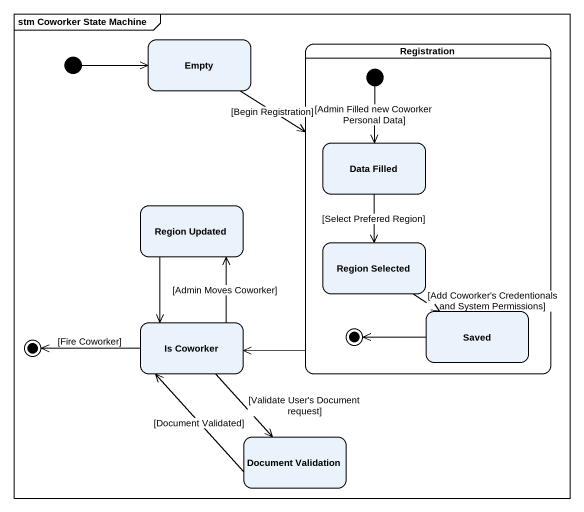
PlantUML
@startuml
mainframe stm Coworker State Machine
hide empty description
state Empty
state Registration {
  state "Data Filled" as Data_Filled
  state "Region Selected" as Region_Selected
  state Saved
  [*] --> Data_Filled : [Admin Filled new Coworker Personal Data]
  Saved -left-> [*]
}
state "Region Updated" as Region_Updated
state "Is Coworker" as Is_Coworker
state "Document Validation" as Document_Validation
[*] -right-> Empty
Empty --> Registration : [Begin Registration]
Registration -left-> Is_Coworker
Data_Filled --> Region_Selected : [Select Prefered Region]
Region_Updated --> Is_Coworker
Region_Selected --> Saved : [Add Coworker's Credentionals and System Permissions]
Is_Coworker -up-> Region_Updated : [Admin Moves Coworker]
Is_Coworker --> Document_Validation : [Validate User's Document request]
Document_Validation -up-> Is_Coworker : [Document Validated]
Is_Coworker -left-> [*] : [Fire Coworker]
@enduml
